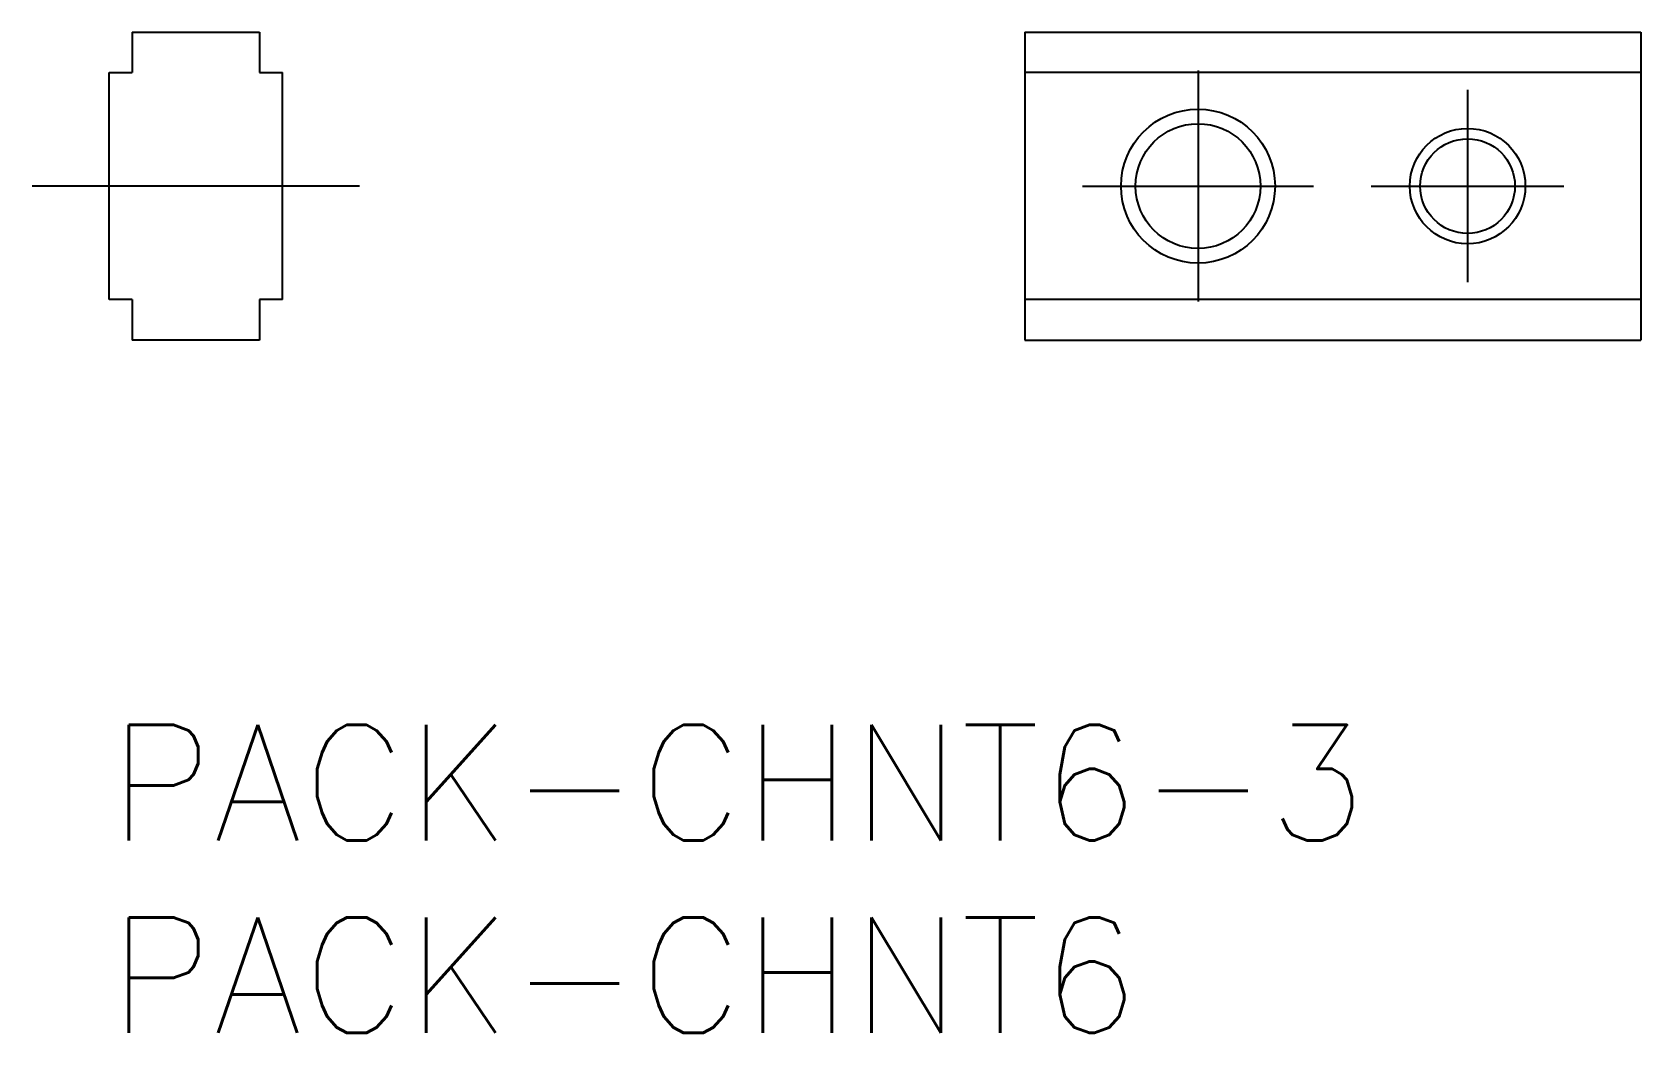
# Model space of a CAD drawing. Extents: x -2 to 39.8, y -8 to 18.
import ezdxf

# ---------------------------------------------------------------- set-up
doc = ezdxf.new("R2010")
doc.units = 0
doc.header["$LTSCALE"] = 0.5
doc.linetypes.add('CENTER', pattern=[50.8, 31.75, -6.35, 6.35, -6.35])
doc.layers.get('0').update_dxf_attribs({"linetype": 'CONTINUOUS'})
for name, color, linetype in [('MSM_CENTER', 1, 'CENTER'), ('MSM_CONTINUOUS', 7, 'CONTINUOUS'), ('MSM_NARROW', 5, 'CONTINUOUS'), ('MSM_PART_NUMBER', 7, 'CONTINUOUS')]:
    doc.layers.add(name, color=color, linetype=linetype)
doc.styles.get("Standard").update_dxf_attribs({"font": 'txt.shx', "height": 3, "bigfont": 'bigfont.shx'})

# ---------------------------------------------------------------- blocks, each defined once
blk = doc.blocks.new('*U16')
at = {"layer": 'MSM_PART_NUMBER'}
blk.add_text('PACK-CHNT6-3', height=3, dxfattribs=at).set_placement((0, -3))
blk = doc.blocks.new('*U17')
at = {"layer": 'MSM_PART_NUMBER'}
blk.add_text('PACK-CHNT6', height=3, dxfattribs=at).set_placement((0, -8))

msp = doc.modelspace()

# ---------------------------------------------------------------- linework, layer by layer
at = {"layer": 'MSM_CENTER'}
for p, q in [((28.277, 17), (28.277, 11)), ((35.277, 16.5), (35.277, 11.5)), ((6.5, 14), (-2, 14)), ((25.277, 14), (31.277, 14)), ((32.777, 14), (37.777, 14))]:
    msp.add_line(p, q, dxfattribs=at)
at = {"layer": 'MSM_CONTINUOUS'}
for p, q in [((0.6, 18), (0.6, 16.95)), ((0.6, 18), (3.9, 18)), ((3.9, 18), (3.9, 16.95)), ((23.777, 18), (23.777, 10)), ((23.777, 18), (39.777, 18)), ((39.777, 18), (39.777, 10)), ((0, 11.05), (0, 16.95)), ((0, 16.95), (0.6, 16.95)), ((3.9, 16.95), (4.5, 16.95)), ((4.5, 11.05), (4.5, 16.95)), ((39.777, 16.95), (23.777, 16.95)), ((0.6, 11.05), (0, 11.05)), ((0.6, 11.05), (0.6, 10)), ((4.5, 11.05), (3.9, 11.05)), ((3.9, 11.05), (3.9, 10)), ((39.777, 11.05), (23.777, 11.05)), ((3.9, 10), (0.6, 10)), ((23.777, 10), (39.777, 10))]:
    msp.add_line(p, q, dxfattribs=at)
for centre, radius in [((28.277, 14), 1.621), ((35.277, 14), 1.23)]:
    msp.add_circle(centre, radius, dxfattribs=at)
at = {"layer": 'MSM_NARROW'}
for centre, radius in [((28.277, 14), 2), ((35.277, 14), 1.5)]:
    msp.add_circle(centre, radius, dxfattribs=at)

# ---------------------------------------------------------------- block references
for name in ['*U16', '*U17']:
    msp.add_blockref(name, (0, 0))

doc.saveas('drawing.dxf')
